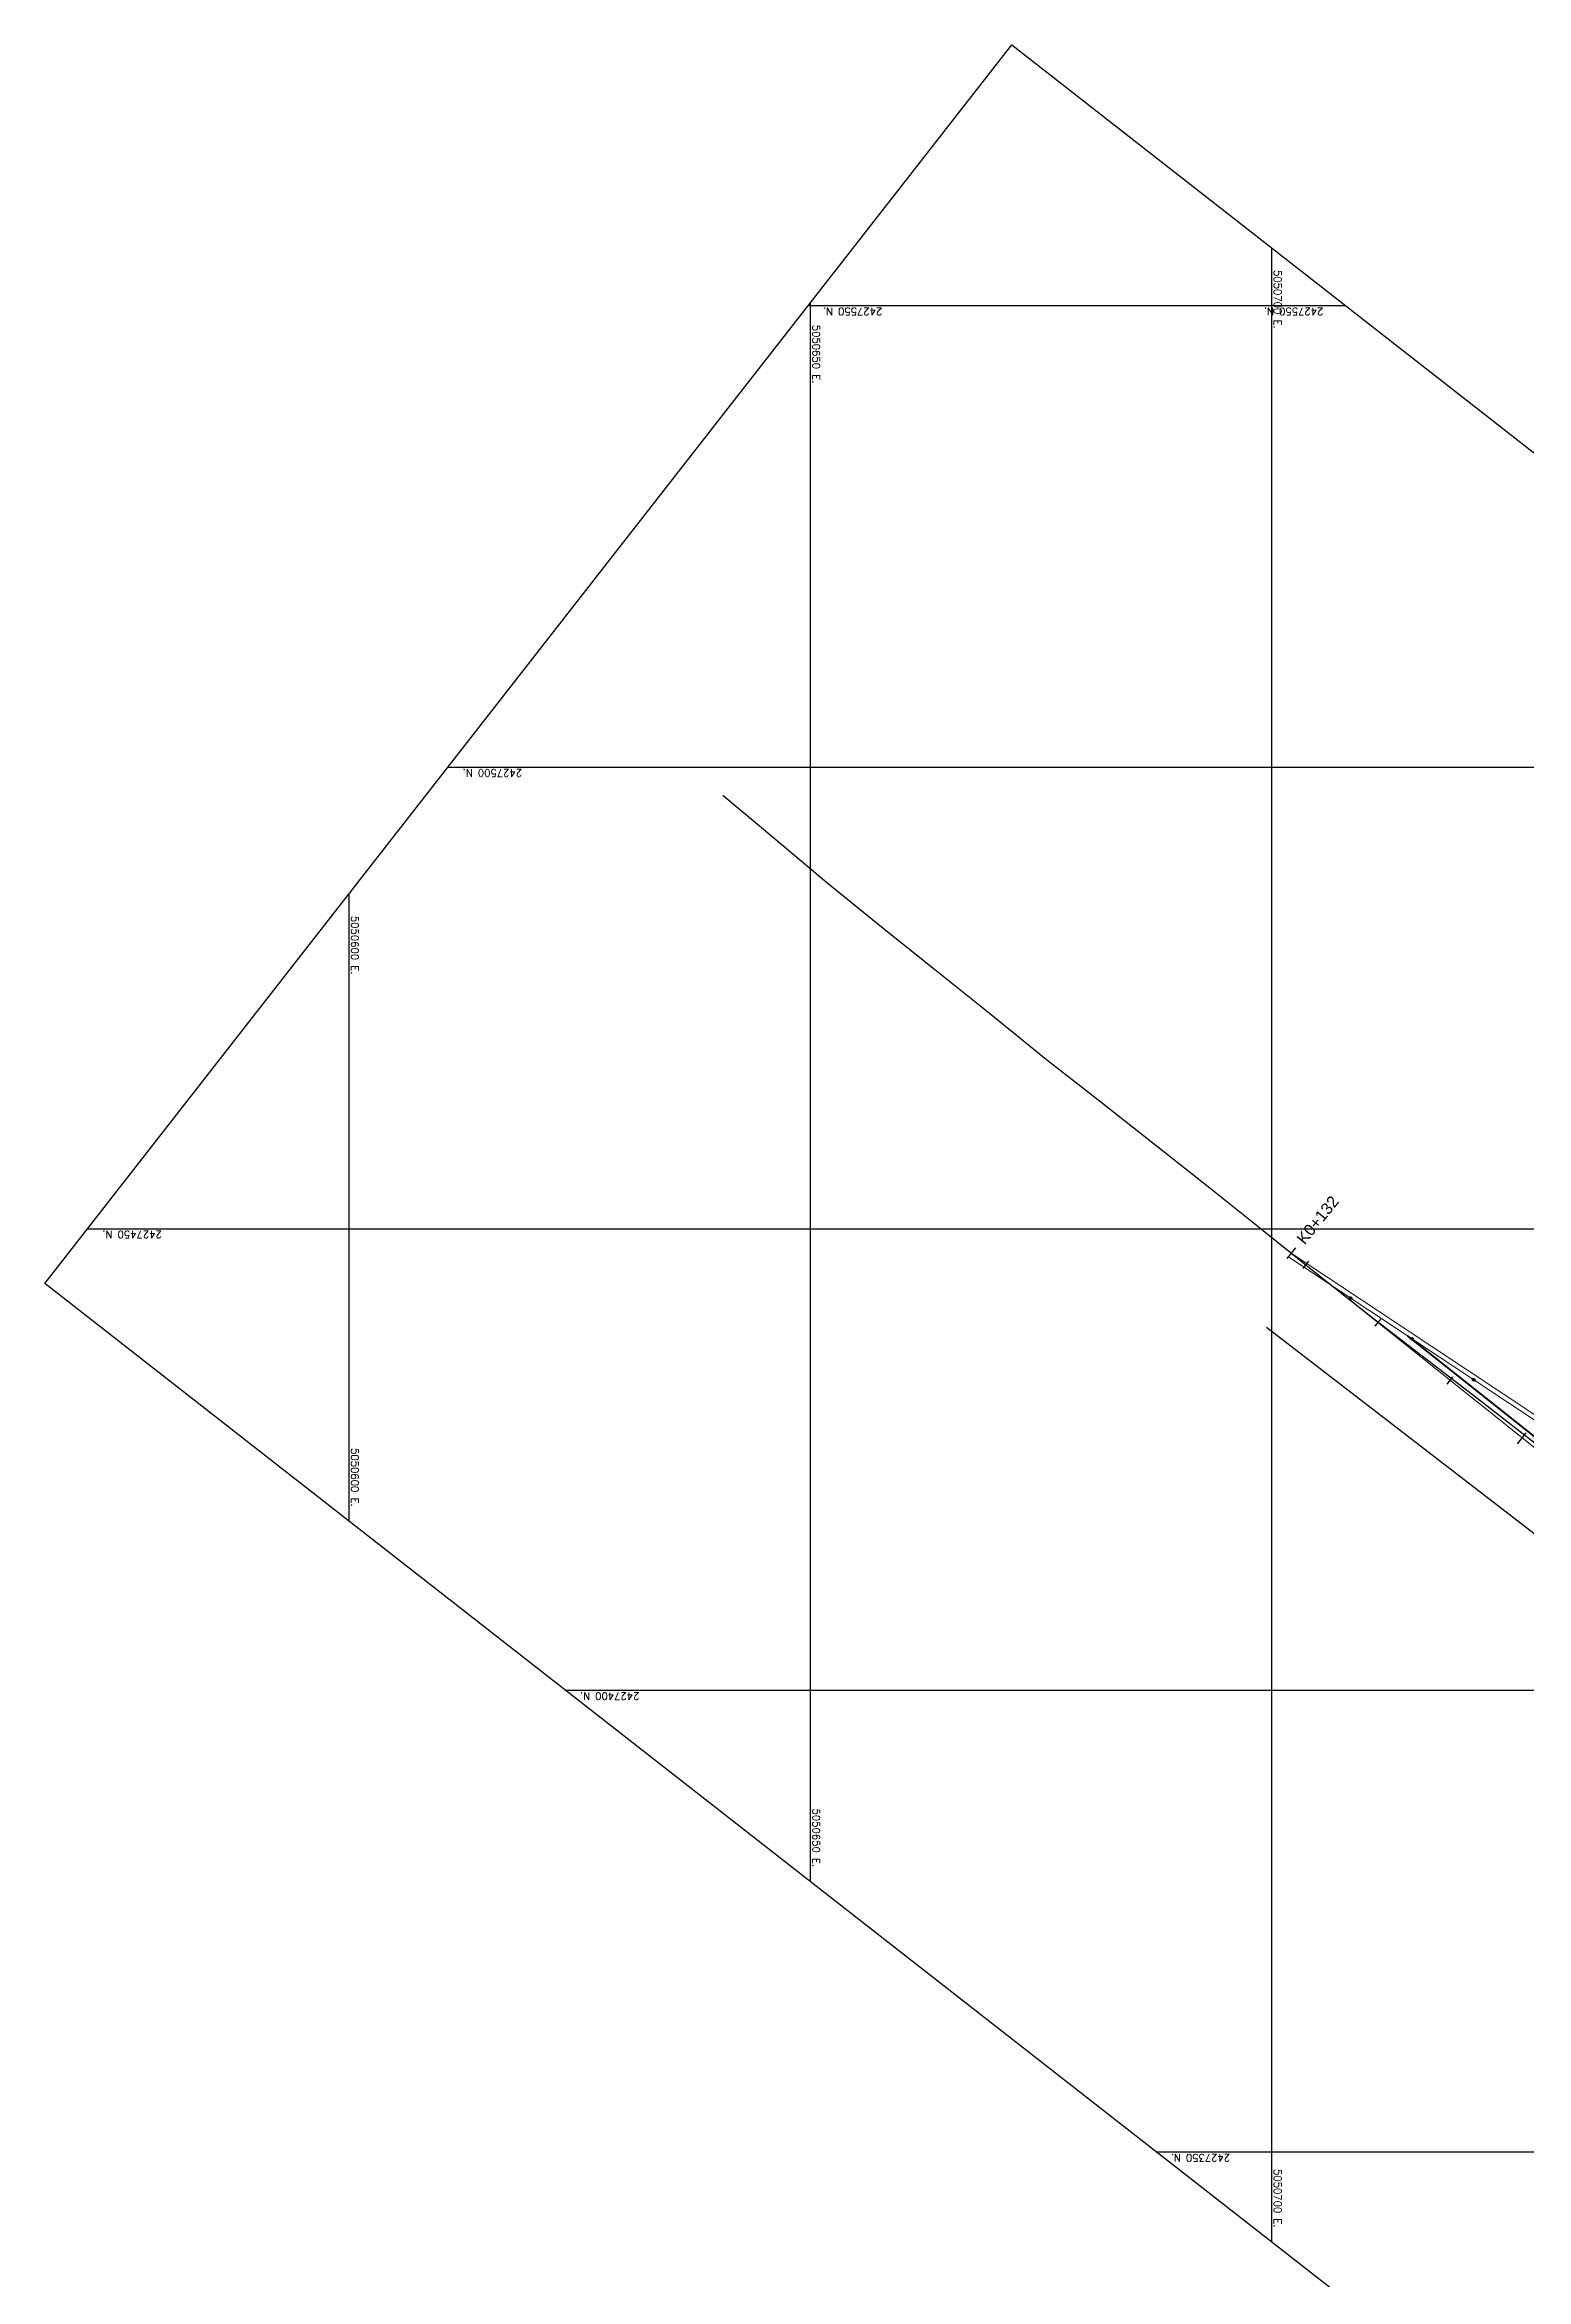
# Model space of a CAD drawing. Header units: metres. Extents: x 5050567 to 5051779, y 2427177 to 2427777.
# Drawn here: x 5050567 to 5050727.6, y 2427336.2 to 2427578.3 of the extents above; entities that cross this region are included whole.
import ezdxf
from ezdxf.enums import TextEntityAlignment as Align

# ---------------------------------------------------------------- set-up
doc = ezdxf.new("R2010")
doc.units = ezdxf.units.M
doc.linetypes.add('LCA (1m - 1m)', pattern=[2, 1, -1])
for name, color, linetype in [('BV', 30, 'Continuous'), ('C-ROAD-EJE PROYECTADO', 1, 'Continuous'), ('CVD-ALI-STA-MIN-CD', 7, 'Continuous'), ('GEN-COORD-IMPAR', 8, 'Continuous'), ('SPI-C-ROAD-STAN-MAJR', 7, 'Continuous'), ('TACHAS', 7, 'Continuous'), ('Vía', 40, 'Continuous')]:
    doc.layers.add(name, color=color, linetype=linetype)
doc.layers.add('SEN_BASE_DEM', color=7, linetype='Continuous', lineweight=13, true_color=0xffffff)
doc.styles.add('CORDENADAS', font='romans.shx')
doc.styles.add('Romans', font='romans.shx', dxfattribs={"height": 2})

# ---------------------------------------------------------------- blocks, each defined once
blk = doc.blocks.new('th-')
at = {"layer": 'TACHAS', "true_color": 0xffffff}
h = blk.add_hatch(color=7, dxfattribs=at)
h.dxf.hatch_style = 1
h.paths.add_polyline_path([(0, -0.1179750000592321), (-0.2359500001184642, -0.1179750000592321), (-0.2359500001184642, 0.1179750000592321), (1.164153e-10, 0.1179750000592321)])
at = {"layer": 'TACHAS'}
for points in [[(-0.0054449999006465, 0.1117472902406007), (-0.0762299998896197, 0.1022114846855402), (-0.0762299998896197, 0.0145189412869513), (-0.0741484914046214, 0.0129253510072757), (-0.0054449999006465, 0.0036699557676911)], [(-0.0054449999006465, -0.0018242304213345), (-0.0762299998896197, 0.007711575133726), (-0.076230000006035, -0.081294147996232), (-0.0054450000170618, -0.1099015651270747)]]:
    blk.add_hatch(color=1, dxfattribs=at).paths.add_polyline_path(points)
at = {"layer": 'TACHAS', "color": 7, "lineweight": 0, "ltscale": 10}
blk.add_line((-0.0762299998896197, 0.0145189412869513), (-0.0741484911413863, 0.0129253508057445), dxfattribs=at)
at = {"layer": 'TACHAS', "color": 18, "lineweight": 5, "true_color": 0x000000, "const_width": 0.0004}
for points in [[(-0.2359500001184642, -0.1179750000592321), (0, -0.1179750000592321), (1.164153e-10, 0.1179750000592321), (-0.2359500001184642, 0.1179750000592321)], [(-0.0816749999066815, 0.1069721472449601), (-0.1542749999789521, 0.1069721472449601), (-0.1542750000953674, -0.084966441616416), (-0.0816750000230968, -0.084966441616416)], [(-0.076230000006035, -0.0812941479962319), (-0.0054450000170618, -0.1099015651270747), (-0.0054449999006465, -0.0018242304213345), (-0.0762299998896197, 0.007711575133726)]]:
    blk.add_lwpolyline(points, close=True, dxfattribs=at)
at = {"layer": 'TACHAS', "color": 18, "lineweight": 5, "true_color": 0x000000}
for points, const_width in [([(-0.2359500001184642, 0.1179750000592321), (-0.1542749999789521, 0.1069721472449601)], 0.0004), ([(-0.1597199999960139, 0.1022114846855402), (-0.1597200001124293, 0.0036453625652939), (-0.2305050001014024, 0.0036453625652939)], 0.0004), ([(-0.2305050001014024, 0.1117472902406007), (-0.2305050001014024, 0.0036453625652939)], 0.0001815000000002), ([(1.164153e-10, 0.1179750000592321), (-0.0816749999066815, 0.1069721472449601)], 0.0004), ([(-0.0054449999006465, 0.0036699557676911), (-0.0054449999006465, 0.1117472902406007), (-0.0762299998896197, 0.1022114846855402), (-0.0762299998896197, 0.0132057615555823), (-0.0054449999006465, 0.0036699557676911)], 0.0004), ([(-0.2305050001014024, -0.1099015651270747), (-0.2305050001014024, -0.0017996374517679), (-0.1597200001124293, -0.0017996374517679), (-0.1597200001124293, -0.0812941479962319)], 0.0004), ([(-0.2305050001014024, -0.1099015651270747), (-0.1597200001124293, -0.0812941479962319)], 0.0004), ([(0, -0.1179750000592321), (-0.0816750000230968, -0.084966441616416)], 0.0004)]:
    blk.add_lwpolyline(points, dxfattribs=dict(at, const_width=const_width))
at = {"layer": 'TACHAS', "color": 18, "lineweight": 30, "true_color": 0x000000}
blk.add_lwpolyline([(0, -0.1179750000592321), (-0.2359500001184642, -0.1179750000592321), (-0.2359500001184642, 0.1179750000592321), (1.164153e-10, 0.1179750000592321)], close=True, dxfattribs=at)
at = {"layer": 'TACHAS', "color": 18, "lineweight": 5, "true_color": 0x000000}
for points in [[(-0.2305050001014024, 0.1117472902406007, 0.0004, 0.0004, 0), (-0.1597199999960139, 0.1022114846855402, 0.0001815000000002, 0.0001815000000002, 0)], [(-0.2359500001184642, -0.1179750000592321, 0.0004, 0.0004, 0), (-0.1542750000953674, -0.084966441616416, 0.0001815000000002, 0.0001815000000002, 0)]]:
    blk.add_lwpolyline(points, format="xyseb", dxfattribs=at)
blk = doc.blocks.new('AeccTickLine')
blk.add_line((0, -0.5), (0, 0.5))

msp = doc.modelspace()

# ---------------------------------------------------------------- linework, layer by layer
at = {"elevation": 280.9690000000001, "flags": 128}
msp.add_lwpolyline([(5050699.423, 2427439.321), (5050765.241999999, 2427388.635000001), (5050741.13, 2427400.884000001)], dxfattribs=at)
at = {"layer": 'BV', "color": 30, "linetype": 'Continuous', "lineweight": -3, "const_width": 0.1, "flags": 128}
msp.add_lwpolyline([(5050702.100340222, 2427447.355533069), (5050747.936790712, 2427416.957838981), (5050753.233044477, 2427412.920102209), (5050759.637252727, 2427407.929057265), (5050766.885736418, 2427402.430483259), (5050772.419336326, 2427398.143090759), (5050781.120434101, 2427391.649465982), (5050785.675602402, 2427388.182958235, 0.1304526822482236), (5050814.136191872, 2427376.448573166)], format="xyb", dxfattribs=at)
at = {"layer": 'C-ROAD-EJE PROYECTADO', "color": 30, "linetype": 'Continuous', "lineweight": -3, "const_width": 0.05, "flags": 128}
msp.add_lwpolyline([(5050702.100340222, 2427447.355533069), (5050747.936790712, 2427416.957838981)], dxfattribs=at)
at = {"layer": 'GEN-COORD-IMPAR', "linetype": 'Continuous'}
for p, q in [((5050700, 2427340.202480133), (5050700, 2427556.242081852)), ((5050650, 2427379.247514994), (5050650, 2427550.316264294)), ((5050649.753028991, 2427550), (5050707.993438698, 2427550)), ((5050610.70799413, 2427500), (5050772.02206638, 2427500)), ((5050600, 2427418.292549855), (5050600, 2427486.287636612)), ((5050571.662959269, 2427450), (5050836.050694065, 2427450)), ((5050623.424937279, 2427400), (5050900.079321747, 2427400)), ((5050687.453564964, 2427350), (5050964.107949432, 2427350))]:
    msp.add_line(p, q, dxfattribs=at)
msp.add_lwpolyline([(5050908.668842824, 2427177.252835283), (5050567.016265319, 2427444.049571263), (5050671.814909507, 2427578.25183867), (5051013.467487011, 2427311.455102689)], close=True, dxfattribs=at)
at = {"layer": 'SEN_BASE_DEM', "const_width": 0.12, "flags": 128}
msp.add_lwpolyline([(5050816.362016266, 2427376.053018401, -0.1323911769419242), (5050785.372807253, 2427387.785069937), (5050780.819504838, 2427391.250157734), (5050772.116669285, 2427397.745079415), (5050766.581519365, 2427402.033672852), (5050759.332471136, 2427407.532675107), (5050752.927788948, 2427412.52408941), (5050747.646735534, 2427416.550237799), (5050701.823997549, 2427446.938838064, 0.1264023846402692)], format="xyb", dxfattribs=at)
at = {"layer": 'SEN_BASE_DEM'}
msp.add_lwpolyline([(5050747.936790712, 2427416.957838981), (5050702.100340222, 2427447.355533069), (5050793.907463015, 2427373.999369472)], dxfattribs=at)
at = {"layer": 'SEN_BASE_DEM', "linetype": 'LCA (1m - 1m)', "const_width": 0.2, "elevation": 280.1724786771777, "flags": 128}
msp.add_lwpolyline([(5050714.687556743, 2427438.408017438), (5050761.889503744, 2427400.966407915)], dxfattribs=at)
at = {"layer": 'Vía', "color": 4}
msp.add_lwpolyline([(5050640.502999999, 2427496.951000001), (5050646.045, 2427492.338000001), (5050651.752999999, 2427487.530000001), (5050657.9, 2427482.558000001), (5050663.437999999, 2427478.101000001), (5050669.397, 2427473.356000001), (5050675.572, 2427468.340000001), (5050681.459999998, 2427463.737000001), (5050687.294, 2427459.136000001), (5050693.282, 2427454.423000001), (5050699.068999999, 2427449.790000001), (5050705.005999999, 2427445.022000001), (5050710.842999999, 2427440.407000001), (5050716.759, 2427435.876), (5050722.691999999, 2427431.301000001), (5050728.542999999, 2427426.763000001)], dxfattribs=at)

# ---------------------------------------------------------------- block references
at = {"layer": 'CVD-ALI-STA-MIN-CD', "color": 7, "linetype": 'Continuous', "lineweight": -3, "rotation": 141.2005653488536}
for p in [(5050703.68351821, 2427446.082651004), (5050711.476959687, 2427439.81668979), (5050719.270401165, 2427433.550728576)]:
    msp.add_blockref('AeccTickLine', p, dxfattribs=at)
at = {"layer": 'SEN_BASE_DEM', "rotation": 146.4485652360003}
for p in [(5050708.447592124, 2427442.546220409), (5050715.114712196, 2427438.124737633), (5050721.781832267, 2427433.703254856)]:
    msp.add_blockref('th-', p, dxfattribs=at)
at = {"layer": 'SPI-C-ROAD-STAN-MAJR', "color": 7, "linetype": 'Continuous', "lineweight": -3, "xscale": 1.5, "yscale": 1.5, "zscale": 1.5, "rotation": 141.2005653488536}
for p in [(5050702.100340222, 2427447.355533068), (5050727.063842642, 2427427.284767361)]:
    msp.add_blockref('AeccTickLine', p, dxfattribs=at)

# ---------------------------------------------------------------- texts
at = {"layer": 'GEN-COORD-IMPAR', "style": 'CORDENADAS'}
for s, rotation, p in [('5050700 E.', 270, (5050700.24, 2427553.842081852)), ('2427550 N.', 180, (5050705.593438697, 2427549.76)), ('5050650 E.', 270, (5050650.24, 2427547.916264295)), ('5050600 E.', 270, (5050600.24, 2427483.887636612))]:
    msp.add_text(s, height=0.8, rotation=rotation, dxfattribs=at).set_placement(p)
for s, rotation, p in [('2427550 N.', 180, (5050651.353028991, 2427549.76)), ('2427500 N.', 180, (5050612.307994129, 2427499.76)), ('2427450 N.', 180, (5050573.262959268, 2427449.76)), ('5050600 E.', 270, (5050600.24, 2427419.892549855)), ('2427400 N.', 180, (5050625.024937279, 2427399.760000001)), ('5050650 E.', 270, (5050650.24, 2427380.847514994)), ('2427350 N.', 180, (5050689.053564963, 2427349.760000001)), ('5050700 E.', 270, (5050700.24, 2427341.802480133))]:
    msp.add_text(s, height=0.8, rotation=rotation, dxfattribs=at).set_placement(p, align=Align.RIGHT)
at = {"layer": 'SPI-C-ROAD-STAN-MAJR', "color": 7, "linetype": 'Continuous', "lineweight": -3, "insert": (5050703.082529643, 2427448.57715502), "char_height": 1.25, "attachment_point": 4, "rotation": 51.200565348853594, "style": 'Romans'}
msp.add_mtext('{\\fArial|b0|i0|c0|p34;K0+132}', dxfattribs=at)

doc.saveas('drawing.dxf')
